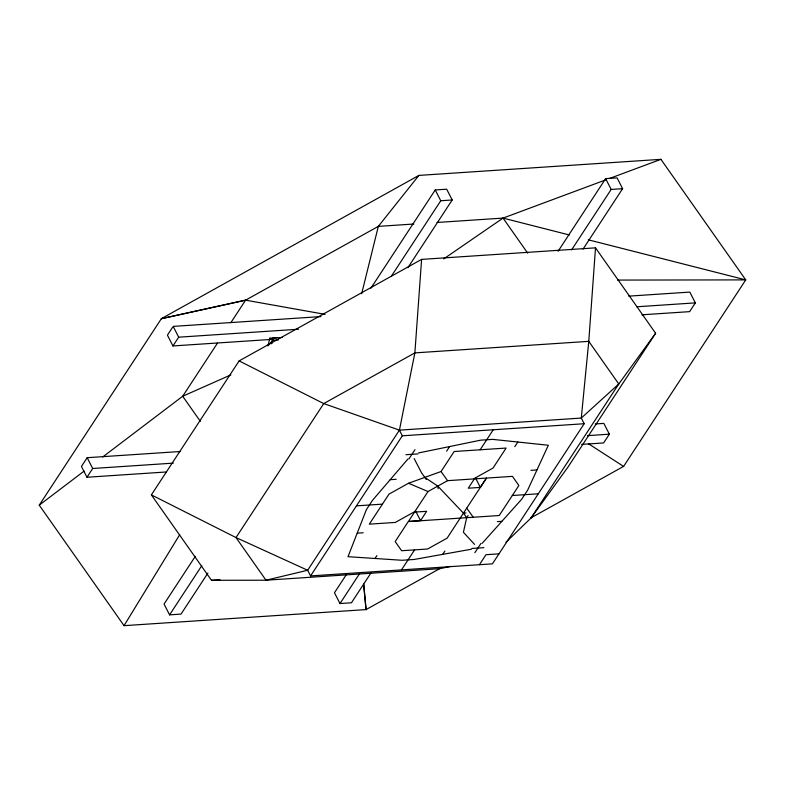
<?xml version="1.0" encoding="UTF-8"?>
<svg xmlns="http://www.w3.org/2000/svg" width="785" height="785" viewBox="0 0 785 785"><rect width="100%" height="100%" fill="white"/><g stroke="black" fill="none" stroke-linecap="round" stroke-linejoin="round"><path stroke-width="1.18" d="M421.604 259.393L414.873 352.887L399.418 430.141L307.661 570.253L266.007 580.213L211.469 580.292L151.368 494.893L239.111 360.904L421.604 259.393L595.511 247.844L655.612 333.252L567.869 467.242L531.033 517.982L505.952 542.268M595.511 247.844L588.77 341.347L581.283 418.062L584.177 423.733L492.421 563.846L310.566 575.925L307.661 570.263L236 537.568L151.368 494.893M272.218 342.427L273.092 338.07L282.188 337.471M468.105 515.539L466.702 517.688L463.405 532.269L474.562 544.407M271.983 342.849L273.092 338.07L271.669 343.801M361.659 293.747L378.331 226.374L418.896 175.408L660.921 159.335L745.75 279.892L623.594 466.427L588.622 443.839M267.921 345.94L269.873 338.188L277.017 337.717M418.896 175.408L161.406 318.632L39.25 505.167L124.04 625.665L179.696 534.713M180.01 451.532L87.174 457.694L81.444 466.447L86.968 477.251L166.4 471.971M172.523 327.365L167.421 335.146L172.945 345.95L270.707 339.454M86.968 477.251L92.699 468.488L173.357 463.13M172.945 345.95L178.686 337.187L298.437 329.239M217.484 343.104L182.679 396.248L102.668 457.007M230.868 322.655L245.597 300.164L378.331 226.374L413.793 224.019M195.328 556.3L164.055 604.058L169.58 614.861L181.031 614.096L207.878 573.099M370.893 288.203L435.233 189.96L446.675 189.195L452.199 199.989L407.896 267.646M169.58 614.861L201.794 565.661M391.087 276.605L440.758 200.754L452.199 199.989M310.566 575.925L402.322 435.803L584.177 423.733M408.916 458.94L414.971 449.687M346.509 574.355L334.469 592.744L339.993 603.547L351.445 602.782L370.903 573.06M558.057 251.308L605.647 178.637L617.088 177.881L622.613 188.675L583.01 249.149M339.993 603.547L359.461 573.815M571.568 249.915L611.172 189.44L622.613 188.675M375.024 558.478L376.908 555.603M446.606 451.189L449.638 446.557M441.052 471.53L454.162 451.512L506.119 448.058L493.009 468.076L473.473 478.948L447.568 480.665L428.031 491.538L414.833 511.565L395.297 522.437L369.313 524.154L388.977 494.128L408.514 483.256L441.052 471.53L447.568 480.665M420.544 520.632L426.647 511.32L414.558 512.114L408.455 521.436L420.544 520.632L415.775 511.3M401.488 569.89L414.598 549.873M480.145 449.785L493.255 429.768M466.712 508.121L447.136 538.137L427.589 549.009L401.606 550.736L395.179 541.591L408.278 521.574L499.211 515.529L518.875 485.503L512.438 476.358L474.366 478.889L468.262 488.211L480.351 487.406L486.464 478.085L466.712 508.121L473.237 517.256M442.73 554.357L444.859 551.09M514.803 446.665L517.835 442.034M474.886 552.689L480.94 543.436M479.439 564.709L485.984 554.701L498.975 553.847M531.033 517.982L618.776 383.983L655.612 333.252M595.295 423.959L603.842 423.39L609.366 434.183L603.626 442.946L581.636 444.398M628.746 296.141L689.819 292.089L695.343 302.882L689.613 311.645L641.963 314.805M268.617 345.125L272.768 340.258L278.449 339.876M407.915 459.009L372.463 500.369L366.399 509.632L348.01 556.683L402.038 560.274L414.058 559.479L471.402 549.225M482.137 543.348L521.623 499.329L527.687 490.066L548.342 445.252L492.705 439.374L480.685 440.169L418.582 452.945M39.25 505.167L84.132 471.088M443.711 258.893L503.038 218.093L606 179.775M440.856 568.006L366.065 609.592L124.04 625.665M530.601 518.071L623.604 466.388M230.859 374.887L182.679 396.248L200.312 421.31M609.435 178.499L660.921 159.335M245.597 300.164L161.357 318.69L245.597 300.164L325.098 314.363M450.541 566.417L439.914 568.664L266.007 580.213L236 537.568L323.744 403.578L414.873 352.887L588.77 341.347L618.776 383.983L581.283 418.062L399.418 430.141L323.744 403.578L239.111 360.904M437.019 222.479L503.038 218.093L569.341 234.98M320.947 316.581L173.161 326.393L178.686 337.187M636.694 306.778L695.343 302.882M587.376 435.646L609.366 434.183M405.933 454.711L417.954 453.916M390.194 479.694L396.199 479.292M530.954 470.343L536.96 469.94M356.439 505.864L382.423 504.137M512.32 495.512L538.304 493.794M424.783 477.398L437.795 486.101L463.435 513.125L466.005 512.948M497.366 521.642L501.88 521.338M357.204 533.162L363.21 532.76M471.903 548.46L483.923 547.665M211.469 580.292L219.977 579.732M617.54 280.078L745.75 279.892L588.279 239.798M408.514 483.256L428.031 491.538M269.873 338.188L272.768 340.258M463.435 513.125L466.702 517.688M503.038 218.093L527.697 253.143M426.294 479.527L421.565 472.815L414.166 458.587M605.647 178.637L611.172 189.44M435.233 189.96L440.758 200.754M475.582 478.075L480.351 487.406M399.418 430.141L402.322 435.803M87.174 457.694L92.699 468.488M437.795 486.101L438.177 488.721M366.065 609.592L363.651 584.03L366.065 609.592"/></g></svg>
